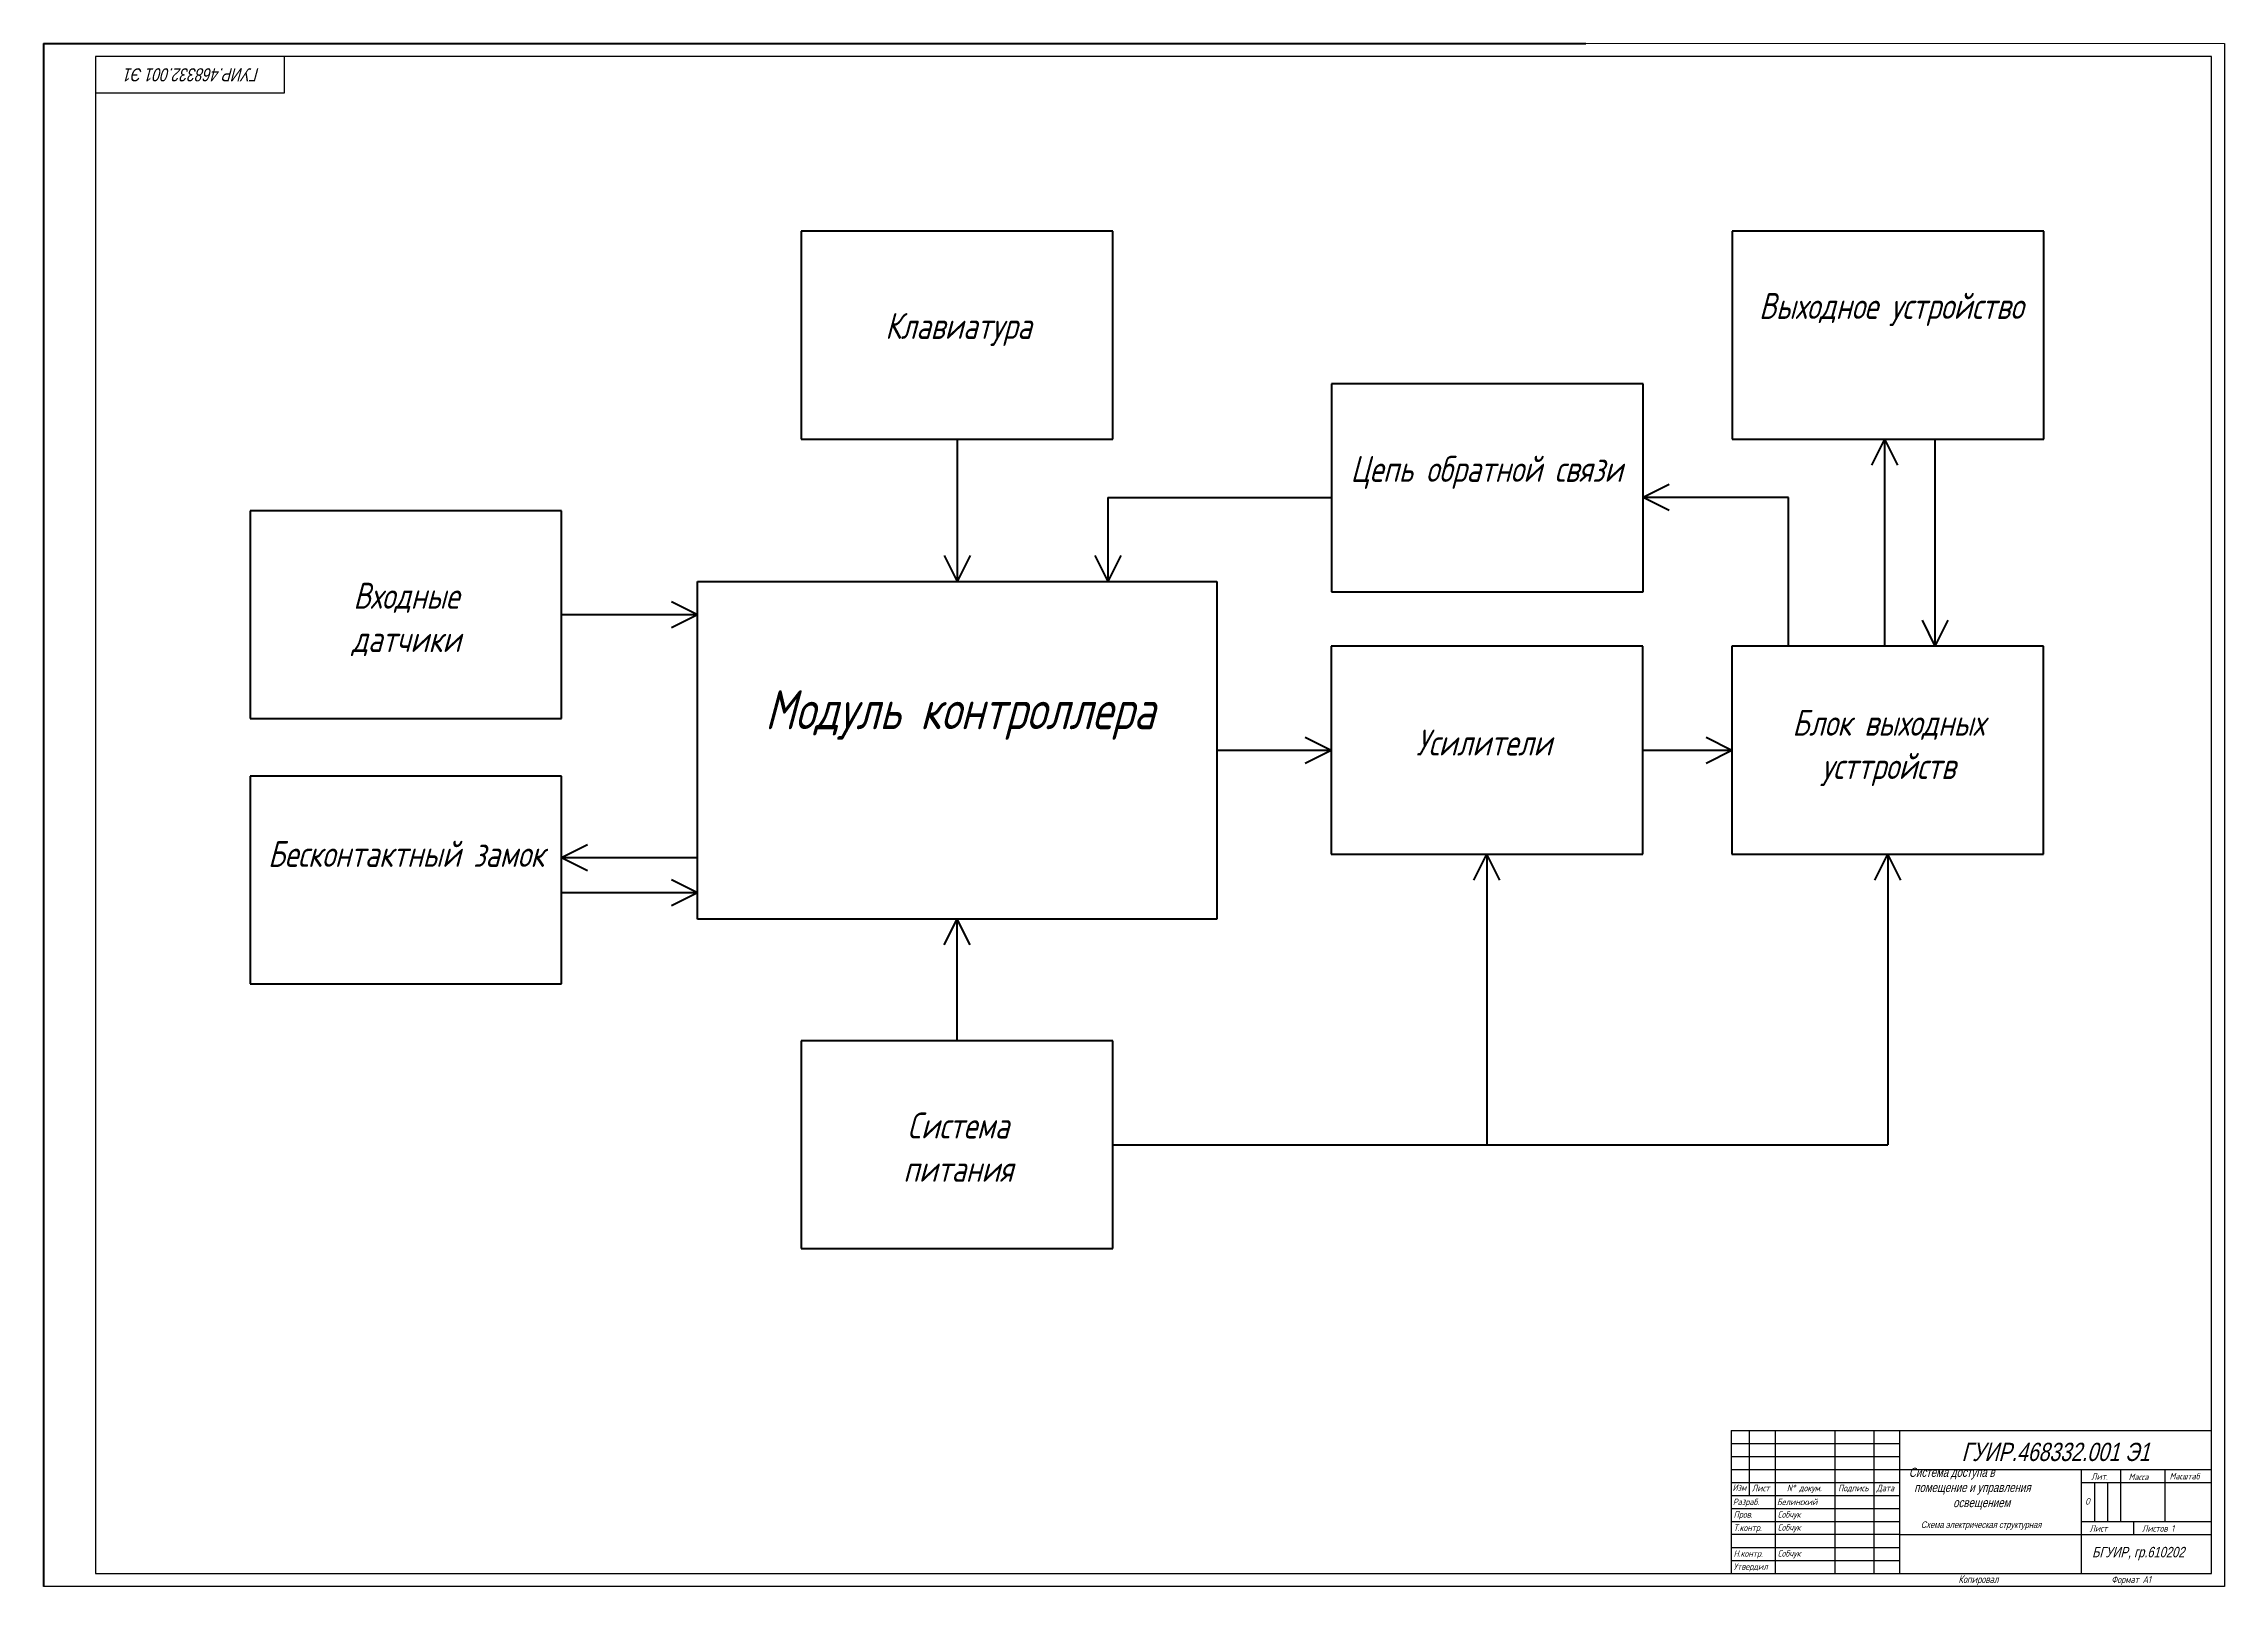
# Model space of a CAD drawing. Header units: millimetres. Extents: x 4478846 to 4492776, y 3796523 to 3799112.
# Drawn here: x 4479511 to 4480351, y 3797667 to 3798261 of the extents above; entities that cross this region are included whole.
import ezdxf

# ---------------------------------------------------------------- set-up
doc = ezdxf.new("R2010")
doc.units = ezdxf.units.MM
doc.layers.get('0').update_dxf_attribs({"lineweight": 25})
doc.layers.add('RAHMEN025', color=7, linetype='Continuous')
doc.layers.add('Текст', color=4, linetype='Continuous')
for name, color, linetype, lineweight in [('TXT', 220, 'Continuous', 20), ('Основная', 7, 'Continuous', 40), ('Рамка', 7, 'Continuous', 60)]:
    doc.layers.add(name, color=color, linetype=linetype, lineweight=lineweight)
doc.styles.add('ESKD', font='standarteskd.shx', dxfattribs={"width": 0.8, "oblique": 15})
doc.styles.add('стиль рамки', font='romans.shx', dxfattribs={"width": 0.75, "oblique": 15, "height": 3.5})
doc.styles.add('стиль1', font='romans.shx', dxfattribs={"width": 0.75, "oblique": 15, "height": 3.5})

msp = doc.modelspace()

# ---------------------------------------------------------------- linework, layer by layer
for p, q in [((4480346.15343, 3798255.75631), (4479531.15343, 3798255.75631)), ((4479531.15343, 3798255.75631), (4479531.15343, 3797671.75631)), ((4479603.92191, 3798241.75631), (4479603.92191, 3798255.75631)), ((4480346.15343, 3797671.75631), (4480346.15343, 3798255.75631)), ((4479531.15343, 3798241.75631), (4479603.89939, 3798241.75631)), ((4480161.15343, 3797721.75631), (4480226.15343, 3797721.75631)), ((4480161.15343, 3797716.75631), (4480226.15343, 3797716.75631)), ((4480161.15343, 3797711.75631), (4480226.15343, 3797711.75631)), ((4480301.15343, 3797706.75631), (4480301.15343, 3797691.75631)), ((4480306.15343, 3797706.75631), (4480306.15343, 3797691.75631)), ((4480161.15343, 3797696.75631), (4480226.15343, 3797696.75631)), ((4480161.15343, 3797691.75631), (4480226.15343, 3797691.75631)), ((4480226.15343, 3797686.75631), (4480161.15343, 3797686.75631)), ((4480161.15343, 3797681.75631), (4480226.15343, 3797681.75631)), ((4480161.15343, 3797676.75631), (4480226.15343, 3797676.75631)), ((4479531.15343, 3797671.75631), (4480346.15343, 3797671.75631))]:
    msp.add_line(p, q)
for points in [[(4480161.15343, 3797726.75631), (4480346.15343, 3797726.75631)], [(4480161.15343, 3797726.75631), (4480161.15343, 3797671.75631)], [(4480168.15343, 3797726.75631), (4480168.15343, 3797701.75631)], [(4480178.15343, 3797726.75631), (4480178.15343, 3797671.75631)], [(4480201.15343, 3797726.75631), (4480201.15343, 3797671.75631)], [(4480216.15343, 3797726.75631), (4480216.15343, 3797671.75631)], [(4480226.15343, 3797671.75631), (4480226.15343, 3797726.75631)], [(4480226.15343, 3797711.75631), (4480346.15343, 3797711.75631)], [(4480296.15343, 3797671.75631), (4480296.15343, 3797711.75631)], [(4480311.15343, 3797711.75631), (4480311.15343, 3797692.75631), (4480311.15343, 3797691.75631)], [(4480328.15343, 3797711.75631), (4480328.15343, 3797691.75631)], [(4480161.15343, 3797706.75631), (4480226.15343, 3797706.75631)], [(4480161.15343, 3797701.75631), (4480226.15343, 3797701.75631)], [(4480296.15343, 3797706.75631), (4480346.15343, 3797706.75631)], [(4480296.15343, 3797691.75631), (4480346.15343, 3797691.75631)], [(4480316.15343, 3797691.75631), (4480316.15343, 3797686.75631)], [(4480226.15343, 3797686.75631), (4480346.15343, 3797686.75631)]]:
    msp.add_lwpolyline(points)
at = {"layer": 'RAHMEN025'}
for p, q in [((4480351.15343, 3798260.75631), (4480351.15343, 3797666.75631)), ((4480351.15343, 3797666.75631), (4479511.15343, 3797666.75631))]:
    msp.add_line(p, q, dxfattribs=at)
at = {"layer": 'TXT'}
msp.add_line((4480105.15343, 3798260.75631), (4480351.15343, 3798260.75631), dxfattribs=at)
at = {"layer": 'Основная'}
for p, q in [((4479803.00218, 3798188.51495), (4479803.00218, 3798108.51495)), ((4479923.00218, 3798188.51495), (4479803.00218, 3798188.51495)), ((4479923.00218, 3798108.51495), (4479923.00218, 3798188.51495)), ((4480161.61835, 3798188.51495), (4480161.61835, 3798108.51495)), ((4480281.61835, 3798188.51495), (4480161.61835, 3798188.51495)), ((4480281.61835, 3798108.51495), (4480281.61835, 3798188.51495)), ((4480007.24935, 3798129.7142), (4480007.24935, 3798049.7142)), ((4480127.24935, 3798129.7142), (4480007.24935, 3798129.7142)), ((4480127.24935, 3798049.7142), (4480127.24935, 3798129.7142)), ((4479803.00218, 3798108.51495), (4479923.00218, 3798108.51495)), ((4479863.00218, 3798108.51495), (4479863.00218, 3798053.70916)), ((4480161.61835, 3798108.51495), (4480261.61835, 3798108.51495)), ((4480215.39032, 3798098.51495), (4480220.39032, 3798108.51495)), ((4480220.39032, 3798028.70916), (4480220.39032, 3798108.51495)), ((4480225.39032, 3798098.51495), (4480220.39032, 3798108.51495)), ((4480239.68399, 3798108.51509), (4480239.68399, 3798028.7093)), ((4480261.61835, 3798108.51495), (4480281.61835, 3798108.51495)), ((4479921.06166, 3798086.02859), (4479921.06166, 3798053.70916)), ((4479921.06166, 3798086.02859), (4480007.24935, 3798086.02859)), ((4480137.24935, 3798091.02859), (4480127.24935, 3798086.02859)), ((4480183.25823, 3798086.02859), (4480127.24935, 3798086.02859)), ((4480137.24935, 3798081.02859), (4480127.24935, 3798086.02859)), ((4480183.25823, 3798028.70916), (4480183.25823, 3798086.02859)), ((4479590.67205, 3798080.92757), (4479590.67205, 3798000.92757)), ((4479710.67205, 3798080.92757), (4479590.67205, 3798080.92757)), ((4479710.67205, 3798000.92757), (4479710.67205, 3798080.92757)), ((4479858.00218, 3798063.70916), (4479863.00218, 3798053.70916)), ((4479868.00218, 3798063.70916), (4479863.00218, 3798053.70916)), ((4479916.06166, 3798063.70916), (4479921.06166, 3798053.70916)), ((4479926.06166, 3798063.70916), (4479921.06166, 3798053.70916)), ((4479763.00218, 3797923.70916), (4479763.00218, 3798053.70916)), ((4479763.00218, 3798053.70916), (4479963.00218, 3798053.70916)), ((4479963.00218, 3798053.70916), (4479963.00218, 3797923.70916)), ((4479753.00218, 3798045.92757), (4479763.00218, 3798040.92757)), ((4480007.24935, 3798049.7142), (4480127.24935, 3798049.7142)), ((4479710.67205, 3798040.92757), (4479763.00218, 3798040.92757)), ((4479753.00218, 3798035.92757), (4479763.00218, 3798040.92757)), ((4480234.68399, 3798038.7093), (4480239.68399, 3798028.7093)), ((4480244.68399, 3798038.7093), (4480239.68399, 3798028.7093)), ((4480007.1149, 3798028.70916), (4480007.1149, 3797948.70916)), ((4480127.1149, 3798028.70916), (4480007.1149, 3798028.70916)), ((4480127.1149, 3797948.70916), (4480127.1149, 3798028.70916)), ((4480161.49112, 3798028.70916), (4480161.49112, 3797948.70916)), ((4480281.49112, 3798028.70916), (4480161.49112, 3798028.70916)), ((4480281.49112, 3797948.70916), (4480281.49112, 3798028.70916)), ((4479590.67205, 3798000.92757), (4479710.67205, 3798000.92757)), ((4479997.1149, 3797993.70916), (4480007.1149, 3797988.70916)), ((4480151.49112, 3797993.70916), (4480161.49112, 3797988.70916)), ((4479963.00218, 3797988.70916), (4480007.1149, 3797988.70916)), ((4479997.1149, 3797983.70916), (4480007.1149, 3797988.70916)), ((4480127.1149, 3797988.70916), (4480161.49112, 3797988.70916)), ((4480151.49112, 3797983.70916), (4480161.49112, 3797988.70916)), ((4479590.67205, 3797978.75561), (4479590.67205, 3797898.75561)), ((4479710.67205, 3797978.75561), (4479590.67205, 3797978.75561)), ((4479710.67205, 3797898.75561), (4479710.67205, 3797978.75561)), ((4479720.67205, 3797952.20984), (4479710.67205, 3797947.20984)), ((4479763.00218, 3797947.20984), (4479710.67205, 3797947.20984)), ((4479720.67205, 3797942.20984), (4479710.67205, 3797947.20984)), ((4480007.1149, 3797948.70916), (4480127.1149, 3797948.70916)), ((4480062.1149, 3797938.70916), (4480067.1149, 3797948.70916)), ((4480067.1149, 3797948.70916), (4480067.1149, 3797836.78556)), ((4480072.1149, 3797938.70916), (4480067.1149, 3797948.70916)), ((4480161.49112, 3797948.70916), (4480281.49112, 3797948.70916)), ((4480216.49112, 3797938.70916), (4480221.49112, 3797948.70916)), ((4480221.49112, 3797948.70916), (4480221.49112, 3797836.78556)), ((4480226.49112, 3797938.70916), (4480221.49112, 3797948.70916)), ((4479753.00218, 3797938.94239), (4479763.00218, 3797933.94239)), ((4479710.67205, 3797933.94239), (4479763.00218, 3797933.94239)), ((4479753.00218, 3797928.94239), (4479763.00218, 3797933.94239)), ((4479963.00218, 3797923.70916), (4479763.00218, 3797923.70916)), ((4479858.00218, 3797913.70916), (4479863.00218, 3797923.70916)), ((4479863.00218, 3797876.78556), (4479863.00218, 3797923.70916)), ((4479868.00218, 3797913.70916), (4479863.00218, 3797923.70916)), ((4479590.67205, 3797898.75561), (4479710.67205, 3797898.75561)), ((4479803.00218, 3797876.78556), (4479803.00218, 3797796.78556)), ((4479923.00218, 3797876.78556), (4479803.00218, 3797876.78556)), ((4479923.00218, 3797796.78556), (4479923.00218, 3797876.78556)), ((4479923.00218, 3797836.78556), (4480221.49112, 3797836.78556)), ((4479803.00218, 3797796.78556), (4479923.00218, 3797796.78556))]:
    msp.add_line(p, q, dxfattribs=at)
at = {"layer": 'Рамка'}
for q in [(4479511.15343, 3797666.75631), (4480105.15343, 3798260.75631)]:
    msp.add_line((4479511.15343, 3798260.75631), q, dxfattribs=at)

# ---------------------------------------------------------------- texts
at = {"insert": (4479568.43596, 3798248.78504), "char_height": 5, "width": 120, "attachment_point": 5, "rotation": 180, "style": 'ESKD'}
msp.add_mtext('ГУИР.468332.001 Э1', dxfattribs=at)
at = {"style": 'ESKD'}
for s, insert, char_height, width, attachment_point in [('ГУИР.468332.001 Э1', (4480286.15343, 3797718.48131), 7, 120, 5), ('\\pxt1;  {\\H0.7x;Система доступа в \\P^Iпомещение и управления\\P^I^Iосвещением}', (4480226.65762, 3797712.42183), 5, 105.9279495, 1), ('\\pxt1; Схема электрическая структурная ', (4480233.42338, 3797691.75631), 2.5, 112.7300445, 1), ('БГУИР, гр.610202 ', (4480300.20253, 3797681.94312), 4, 105.9279495, 1)]:
    msp.add_mtext(s, dxfattribs=dict(at, insert=insert, char_height=char_height, width=width, attachment_point=attachment_point))
at = {"layer": 'Основная', "attachment_point": 1, "style": 'стиль рамки'}
for s, width, insert, char_height in [('\\pxqc;Выходное устройство', 120, (4480162.7703, 3798164.7499), 10), ('\\pxqc;Клавиатура', 120, (4479803.48255, 3798157.07256), 10), ('\\pxqc;Цепь обратной связи', 120, (4480006.94371, 3798102.02351), 10), ('\\pxqc;Входные \\Pдатчики', 120, (4479590.80352, 3798053.16579), 10), ('\\pxqc;Модуль контроллера ', 141.6896695, (4479793.23925, 3798011.78536), 15), ('\\pxqc;Блок выходных усттройств', 120, (4480161.70753, 3798004.26903), 10), ('\\pxqc;Усилители', 120, (4480005.93253, 3797996.64912), 10), ('\\pxqc;Бесконтактный замок', 120, (4479590.80352, 3797953.77332), 10), ('\\pxqc;Система \\Pпитания', 120, (4479803.40268, 3797849.19609), 10)]:
    msp.add_mtext_dynamic_manual_height_columns(s, width=width, gutter_width=12.5, heights=[0], dxfattribs=dict(at, insert=insert, char_height=char_height))
at = {"layer": 'Текст', "style": 'стиль1', "oblique": 15, "width": 0.75}
for s, height, p in [('Лит.', 2.5, (4480299.8714, 3797707.8215)), ('Масса', 2.5, (4480314.27291, 3797707.65037)), ('Масштаб', 2.5, (4480330.05384, 3797707.93856)), ('Изм', 2.5, (4480161.69855, 3797703.52398)), ('Разраб.', 2.5, (4480161.81472, 3797698.03971)), ('Лист', 2.5, (4480169.17432, 3797703.37368)), ('Белинский', 2.5, (4480178.81472, 3797698.03971)), ('N%%d докум. ', 2.5, (4480182.63028, 3797703.37368)), ('Подпись', 2.5, (4480202.3734, 3797703.37368)), ('Дата', 2.5, (4480217.1616, 3797703.37368)), ('О  ', 2.5, (4480297.53976, 3797698.24286)), ('Пров.', 2.5, (4480162.11562, 3797693.2076)), ('Т.контр.', 2.5, (4480162.11562, 3797688.09047)), ('Собчук', 2.5, (4480179.11562, 3797693.2076)), ('Собчук', 2.5, (4480179.11562, 3797688.2076)), ('Лист   ', 2.5, (4480299.24589, 3797687.8215)), ('Листов 1', 2.5, (4480319.45417, 3797687.8215)), ('Утвердил', 2.5, (4480162.11562, 3797673.14863)), ('Н.контр.', 2.5, (4480162.11562, 3797678.16825)), ('Собчук', 2.5, (4480179.11562, 3797678.2076)), ('Копировал', 3, (4480248.68896, 3797668.00631)), ('Формат А1', 2.75, (4480307.61753, 3797668.00631))]:
    msp.add_text(s, height=height, dxfattribs=at).set_placement(p)

doc.saveas('drawing.dxf')
